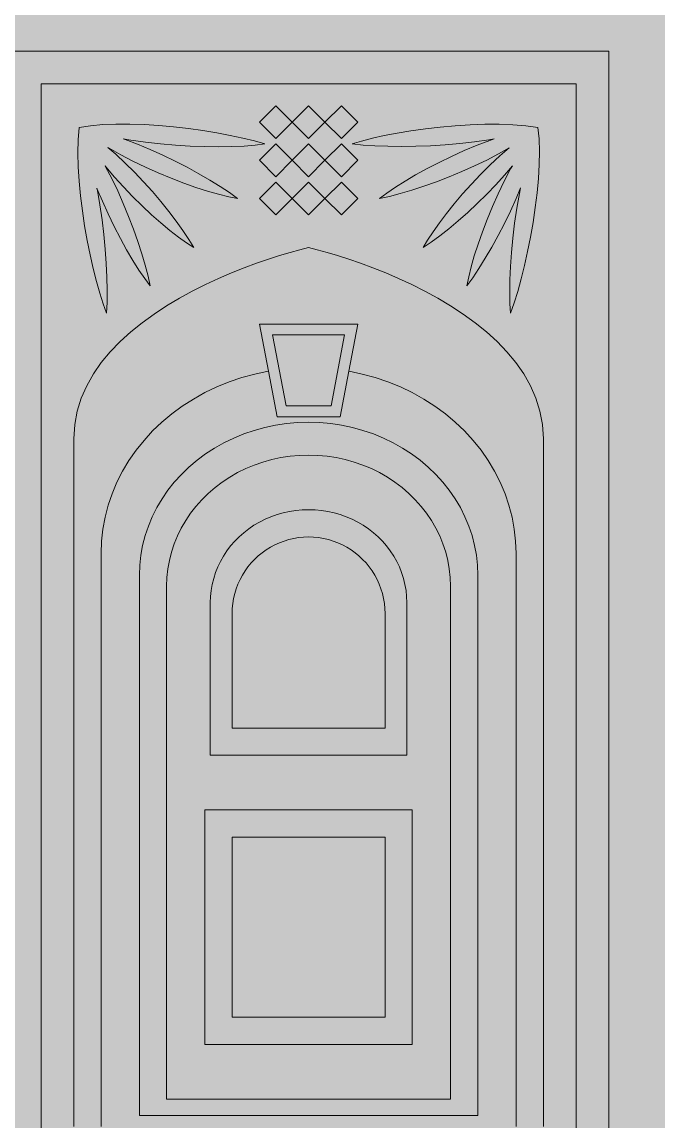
# Model space of a CAD drawing. Header units: millimetres. Extents: x -2412 to 16214, y -1176 to 12015.
# Drawn here: x 8695 to 10473, y 412 to 3486 of the extents above; entities that cross this region are included whole.
import ezdxf

# ---------------------------------------------------------------- set-up
doc = ezdxf.new("R2010")
doc.units = ezdxf.units.MM
for name, color, linetype, lineweight, true_color in [('00_WHITE_BACKGROUND', 7, 'Continuous', 18, 0xffffff), ('01_STRUCTURE', 7, 'Continuous', 18, 0x000000), ('02_CORNICES', 7, 'Continuous', 18, 0x000000), ('03_FRAMES_DOORS', 7, 'Continuous', 18, 0x000000), ('06_ORNAMENT', 7, 'Continuous', 18, 0x000000)]:
    doc.layers.add(name, color=color, linetype=linetype, lineweight=lineweight, true_color=true_color)

msp = doc.modelspace()

# ---------------------------------------------------------------- linework, layer by layer
at = {"layer": '00_WHITE_BACKGROUND', "lineweight": 18, "true_color": 0xffffff}
msp.add_solid([(-2412.2137, -1175.5725), (16213.7405, -1175.5725), (-2412.2137, 12015.2672), (16213.7405, 12015.2672)], dxfattribs=at)
at = {"layer": '01_STRUCTURE', "color": 7, "lineweight": 18, "true_color": 0x000000}
msp.add_lwpolyline([(9584.1221, 2381.6794), (9408.2443, 2381.6794), (9383.9389, 2509.2519), (9358.7786, 2641.2214), (9633.5878, 2641.2214), (9608.4427, 2509.2519)], dxfattribs=at)
at = {"layer": '02_CORNICES', "color": 7, "lineweight": 18, "true_color": 0x000000}
msp.add_lwpolyline([(9395.6794, 2610.687), (9433.5115, 2412.2137), (9558.855, 2412.2137), (9596.687, 2610.687)], close=True, dxfattribs=at)
at = {"layer": '03_FRAMES_DOORS', "color": 7, "lineweight": 18, "true_color": 0x000000}
for points in [[(10244.2748, 320.6107), (10335.8779, 320.6107), (10335.8779, 3404.5802), (8656.4885, 3404.5802), (8656.4885, 320.6107), (8702.2901, 320.6107), (8748.0916, 320.6107)], [(10244.2748, 320.6107), (10244.2748, 3312.9771), (8748.0916, 3312.9771), (8748.0916, 396.9466), (8748.0916, 320.6107)], [(10152.6718, 396.9466), (10152.6718, 2320.6107), (10150.2595, 2359.9084), (10143.2672, 2397.6641), (10132, 2433.8626), (10116.8092, 2468.5496), (10098.0153, 2501.7099), (10075.9389, 2533.3435), (10050.9313, 2563.4962), (10023.313, 2592.1374), (9993.4198, 2619.2977), (9961.5725, 2644.9924), (9928.1069, 2669.2214), (9893.3588, 2691.9847), (9857.6489, 2713.2977), (9821.313, 2733.1908), (9784.6718, 2751.6336), (9748.0763, 2768.6718), (9711.8473, 2784.3053), (9676.3053, 2798.5191), (9641.8015, 2811.3588), (9608.6412, 2822.8092), (9577.1603, 2832.8855), (9547.7099, 2841.5878), (9520.6107, 2848.9466), (9496.1832, 2854.9618), (9471.7557, 2848.9466), (9444.6565, 2841.5878), (9415.2061, 2832.8855), (9383.7252, 2822.8092), (9350.5649, 2811.3588), (9316.0611, 2798.5191), (9280.5191, 2784.3053), (9244.2901, 2768.6718), (9207.6947, 2751.6336), (9171.0534, 2733.1908), (9134.7176, 2713.2977), (9099.0076, 2691.9847), (9064.2595, 2669.2214), (9030.7939, 2644.9924), (8998.9466, 2619.2977), (8969.0534, 2592.1374), (8941.4351, 2563.4962), (8916.4275, 2533.3435), (8894.3511, 2501.7099), (8875.5573, 2468.5496), (8860.3664, 2433.8626), (8849.0992, 2397.6641), (8842.1069, 2359.9084), (8839.6947, 2320.6107), (8839.6947, 396.9466)], [(9383.9389, 2509.2519), (9383.0076, 2509.1145), (9346.0305, 2501.3893), (9309.6947, 2491.542), (9274.1679, 2479.5725), (9239.5878, 2465.5573), (9206.1069, 2449.542), (9173.8626, 2431.6031), (9143.0076, 2411.8168), (9113.6641, 2390.2748), (9085.9542, 2367.0534), (9060, 2342.2595), (9035.9237, 2316), (9013.8015, 2288.3817), (8993.7557, 2259.542), (8975.8626, 2229.5878), (8960.1985, 2198.6412), (8946.8244, 2166.855), (8935.8015, 2134.3511), (8927.1756, 2101.2672), (8920.9924, 2067.7557), (8917.2672, 2033.9542), (8916.0305, 2000), (8916.0305, 396.9466)], [(10076.3359, 396.9466), (10076.3359, 2000), (10075.0992, 2033.9542), (10071.374, 2067.7557), (10065.1908, 2101.2672), (10056.5649, 2134.3511), (10045.542, 2166.855), (10032.1679, 2198.6412), (10016.5038, 2229.5878), (9998.6107, 2259.542), (9978.5649, 2288.3817), (9956.4427, 2316), (9932.3664, 2342.2595), (9906.4122, 2367.0534), (9878.7023, 2390.2748), (9849.3588, 2411.8168), (9818.5038, 2431.6031), (9786.2595, 2449.542), (9752.7786, 2465.5573), (9718.1985, 2479.5725), (9682.6718, 2491.542), (9646.3359, 2501.3893), (9609.3588, 2509.1145), (9608.4427, 2509.2519), (9584.1221, 2381.6794)]]:
    msp.add_lwpolyline(points, dxfattribs=at)
for points in [[(9022.9008, 1938.9313), (9023.9084, 1966.8855), (9026.9466, 1994.7328), (9032, 2022.3359), (9039.0229, 2049.5725), (9048.0153, 2076.3359), (9058.9313, 2102.5191), (9071.7099, 2128), (9086.3053, 2152.6718), (9102.6565, 2176.4275), (9120.7023, 2199.1603), (9140.3511, 2220.7939), (9161.5267, 2241.2061), (9184.1221, 2260.3359), (9208.0611, 2278.0763), (9233.2366, 2294.3664), (9259.542, 2309.145), (9286.855, 2322.3206), (9315.0687, 2333.8779), (9344.0458, 2343.7252), (9373.6947, 2351.8473), (9403.8473, 2358.1985), (9434.4122, 2362.7481), (9465.2366, 2365.4962), (9496.1832, 2366.4122), (9527.145, 2365.4962), (9557.9542, 2362.7481), (9588.5191, 2358.1985), (9618.6718, 2351.8473), (9648.3206, 2343.7252), (9677.2977, 2333.8779), (9705.5115, 2322.3206), (9732.8244, 2309.145), (9759.1298, 2294.3664), (9784.3053, 2278.0763), (9808.2443, 2260.3359), (9830.8397, 2241.2061), (9852.0153, 2220.7939), (9871.6641, 2199.1603), (9889.7099, 2176.4275), (9906.0611, 2152.6718), (9920.6565, 2128), (9933.4351, 2102.5191), (9944.3511, 2076.3359), (9953.3435, 2049.5725), (9960.3664, 2022.3359), (9965.4198, 1994.7328), (9968.458, 1966.8855), (9969.4656, 1938.9313), (9969.4656, 427.4809), (9022.9008, 427.4809)], [(9099.2366, 1908.3969), (9100.0916, 1932.3664), (9102.626, 1956.229), (9106.8702, 1979.8779), (9112.7634, 2003.2366), (9120.3053, 2026.1832), (9129.4504, 2048.6107), (9140.1679, 2070.458), (9152.4122, 2091.6031), (9166.1374, 2111.9695), (9181.2672, 2131.4504), (9197.7405, 2149.9847), (9215.4962, 2167.4962), (9234.458, 2183.8779), (9254.5344, 2199.084), (9275.6489, 2213.0534), (9297.7099, 2225.7252), (9320.6107, 2237.0229), (9344.2748, 2246.916), (9368.5954, 2255.3588), (9393.4504, 2262.3206), (9418.7481, 2267.771), (9444.3664, 2271.6794), (9470.229, 2274.0305), (9496.1832, 2274.8092), (9522.1374, 2274.0305), (9548, 2271.6794), (9573.6183, 2267.771), (9598.916, 2262.3206), (9623.771, 2255.3588), (9648.0916, 2246.916), (9671.7557, 2237.0229), (9694.6565, 2225.7252), (9716.7176, 2213.0534), (9737.8321, 2199.084), (9757.9084, 2183.8779), (9776.8702, 2167.4962), (9794.626, 2149.9847), (9811.0992, 2131.4504), (9826.229, 2111.9695), (9839.9542, 2091.6031), (9852.1985, 2070.458), (9862.916, 2048.6107), (9872.0611, 2026.1832), (9879.6031, 2003.2366), (9885.4962, 1979.8779), (9889.7405, 1956.229), (9892.2748, 1932.3664), (9893.1298, 1908.3969), (9893.1298, 473.2824), (9099.2366, 473.2824)], [(9221.374, 1862.5954), (9221.9695, 1879.5725), (9223.7252, 1896.4733), (9226.6565, 1913.2366), (9230.7328, 1929.771), (9235.9542, 1946.0153), (9242.2901, 1961.9237), (9249.7099, 1977.3893), (9258.1985, 1992.3664), (9267.6947, 2006.7939), (9278.1679, 2020.5954), (9289.5725, 2033.7252), (9301.8626, 2046.1221), (9314.9924, 2057.7252), (9328.8855, 2068.5038), (9343.5115, 2078.3969), (9358.7786, 2087.3588), (9374.6412, 2095.374), (9391.0229, 2102.3817), (9407.8473, 2108.3664), (9425.0534, 2113.2977), (9442.5649, 2117.145), (9460.3206, 2119.9237), (9478.2137, 2121.5878), (9496.1832, 2122.1374), (9514.1527, 2121.5878), (9532.0458, 2119.9237), (9549.8015, 2117.145), (9567.313, 2113.2977), (9584.5191, 2108.3664), (9601.3435, 2102.3817), (9617.7252, 2095.374), (9633.5878, 2087.3588), (9648.855, 2078.3969), (9663.4809, 2068.5038), (9677.374, 2057.7252), (9690.5038, 2046.1221), (9702.7939, 2033.7252), (9714.1985, 2020.5954), (9724.6718, 2006.7939), (9734.1679, 1992.3664), (9742.6565, 1977.3893), (9750.0763, 1961.9237), (9756.4122, 1946.0153), (9761.6336, 1929.771), (9765.7099, 1913.2366), (9768.6412, 1896.4733), (9770.3969, 1879.5725), (9770.9924, 1862.5954), (9770.9924, 1435.1145), (9221.374, 1435.1145)], [(9282.4427, 1832.0611), (9282.9008, 1846.0458), (9284.2748, 1859.9542), (9286.5496, 1873.7557), (9289.7252, 1887.374), (9293.7863, 1900.7634), (9298.7176, 1913.8626), (9304.4885, 1926.5954), (9311.084, 1938.9313), (9318.458, 1950.8092), (9326.6107, 1962.1832), (9335.4809, 1972.9924), (9345.0534, 1983.1908), (9355.2519, 1992.7634), (9366.0611, 2001.6336), (9377.4351, 2009.7863), (9389.313, 2017.1603), (9401.6489, 2023.7557), (9414.3817, 2029.5267), (9427.4809, 2034.458), (9440.8702, 2038.5191), (9454.4885, 2041.6947), (9468.2901, 2043.9695), (9482.1985, 2045.3435), (9496.1832, 2045.8015), (9510.1679, 2045.3435), (9524.0763, 2043.9695), (9537.8779, 2041.6947), (9551.4962, 2038.5191), (9564.8855, 2034.458), (9577.9847, 2029.5267), (9590.7176, 2023.7557), (9603.0534, 2017.1603), (9614.9313, 2009.7863), (9626.3053, 2001.6336), (9637.1145, 1992.7634), (9647.313, 1983.1908), (9656.8855, 1972.9924), (9665.7557, 1962.1832), (9673.9084, 1950.8092), (9681.2824, 1938.9313), (9687.8779, 1926.5954), (9693.6489, 1913.8626), (9698.5802, 1900.7634), (9702.6412, 1887.374), (9705.8168, 1873.7557), (9708.0916, 1859.9542), (9709.4656, 1846.0458), (9709.9237, 1832.0611), (9709.9237, 1511.4504), (9282.4427, 1511.4504)], [(9206.1069, 1282.4427), (9786.2595, 1282.4427), (9786.2595, 625.9542), (9206.1069, 625.9542)], [(9282.4427, 1206.1069), (9709.9237, 1206.1069), (9709.9237, 702.2901), (9282.4427, 702.2901)]]:
    msp.add_lwpolyline(points, close=True, dxfattribs=at)
at = {"layer": '06_ORNAMENT', "color": 7, "lineweight": 18, "true_color": 0x000000}
for points in [[(9450.3817, 3206.1069), (9404.5802, 3251.9084), (9358.7786, 3206.1069), (9404.5802, 3160.3053)], [(9541.9847, 3206.1069), (9587.7863, 3160.3053), (9633.5878, 3206.1069), (9587.7863, 3251.9084)], [(8851.2366, 3120.2901), (8852.0763, 3081.4962), (8854.5191, 3041.1145), (8858.3969, 2999.6947), (8863.542, 2957.771), (8869.8168, 2915.9389), (8877.0229, 2874.7176), (8885.0382, 2834.687), (8893.6641, 2796.3969), (8902.7786, 2760.4122), (8912.1832, 2727.2672), (8921.7557, 2697.5267), (8931.2977, 2671.7557), (8932.5802, 2702.2137), (8932.8244, 2735.8626), (8932.0153, 2772.1679), (8930.1832, 2810.5802), (8927.313, 2850.5649), (8923.4046, 2891.5573), (8918.458, 2933.0382), (8912.4733, 2974.4275), (8905.4656, 3015.2214), (8904.2137, 3021.374), (8904.4122, 3020.8397), (8919.4656, 2984.8092), (8935.5725, 2949.145), (8952.4427, 2914.3206), (8969.771, 2880.7786), (8987.2824, 2848.9618), (9004.7023, 2819.3435), (9021.7252, 2792.3511), (9038.0611, 2768.4427), (9053.4351, 2748.0916), (9047.313, 2775.6947), (9039.4046, 2805.8626), (9029.8779, 2838.1069), (9018.8397, 2871.9389), (9006.4275, 2906.8855), (8992.7786, 2942.458), (8978.0305, 2978.1527), (8962.3053, 3013.4962), (8945.7405, 3048), (8928.4733, 3081.1756), (8927.0687, 3083.6336), (8929.374, 3080.7023), (8953.1756, 3052.5954), (8978.2443, 3024.8855), (9004.1832, 2997.8779), (9030.5649, 2971.8779), (9056.9924, 2947.2366), (9083.0534, 2924.229), (9108.3511, 2903.1908), (9132.4733, 2884.4122), (9155.0229, 2868.2443), (9175.5725, 2854.9618), (9161.3893, 2878.0611), (9144.7786, 2902.9008), (9126.0153, 2929.0687), (9105.3588, 2956.1832), (9083.084, 2983.8168), (9059.4656, 3011.6031), (9034.7786, 3039.1145), (9009.2977, 3065.9695), (8983.2824, 3091.7557), (8957.0229, 3116.0916), (8935.0382, 3134.9313), (8938.229, 3132.9618), (8970.8244, 3114.5496), (9004.9924, 3096.8397), (9040.1985, 3079.9542), (9075.9389, 3064.0458), (9111.7099, 3049.2672), (9146.9618, 3035.7557), (9181.2061, 3023.6641), (9213.9237, 3013.1298), (9244.5954, 3004.3053), (9272.687, 2997.3435), (9297.7099, 2992.3664), (9274.7786, 3008.9008), (9248.8092, 3026.1527), (9220.229, 3043.8931), (9189.4809, 3061.8168), (9156.9618, 3079.6489), (9123.1145, 3097.1145), (9088.3511, 3113.9542), (9053.0992, 3129.8779), (9017.771, 3144.6107), (8982.8092, 3157.8779), (8977.6183, 3159.6336), (8999.4962, 3155.7863), (9040.4122, 3149.9695), (9082.0916, 3145.2824), (9123.9542, 3141.6947), (9165.4351, 3139.1908), (9205.9542, 3137.7099), (9244.9466, 3137.2672), (9281.8168, 3137.7863), (9316.0153, 3139.2824), (9346.9466, 3141.7099), (9374.0458, 3145.0382), (9344.916, 3153.3282), (9312.4733, 3161.3435), (9277.2061, 3168.9618), (9239.6794, 3176.0611), (9200.3817, 3182.5191), (9159.8779, 3188.1985), (9118.6718, 3192.9771), (9077.2977, 3196.7328), (9036.2748, 3199.3435), (8996.1374, 3200.687), (8957.4198, 3200.626), (8920.626, 3199.0534), (8886.3053, 3195.8321), (8854.9618, 3190.8397), (8852.1374, 3156.916)], [(9618.3206, 3145.0382), (9648.4427, 3141.9695), (9681.8015, 3139.771), (9717.8473, 3138.4427), (9756.0458, 3138.0153), (9795.8626, 3138.5496), (9836.7328, 3140.0458), (9878.1374, 3142.5649), (9919.542, 3146.1069), (9960.3817, 3150.7176), (10000.1221, 3156.4275), (10015.084, 3159.0992), (10003.3588, 3155.0992), (9967.4046, 3141.3893), (9931.374, 3126.3359), (9895.7099, 3110.229), (9860.8855, 3093.3588), (9827.3435, 3076.0305), (9795.5267, 3058.5191), (9765.9084, 3041.0992), (9738.916, 3024.0763), (9715.0076, 3007.7405), (9694.6565, 2992.3664), (9722.2595, 2998.4885), (9752.4275, 3006.3969), (9784.6718, 3015.9237), (9818.5038, 3026.9618), (9853.4504, 3039.374), (9889.0229, 3053.0229), (9924.7176, 3067.771), (9960.0611, 3083.4962), (9994.5649, 3100.0611), (10027.7405, 3117.3282), (10057.084, 3134.0305), (10030.855, 3111.3893), (10003.8779, 3086.3053), (9977.3588, 3059.9695), (9951.5878, 3032.8092), (9926.855, 3005.2519), (9903.4504, 2977.7099), (9881.6794, 2950.5954), (9861.8473, 2924.3511), (9844.2137, 2899.374), (9829.0992, 2876.1069), (9816.7939, 2854.9618), (9839.2214, 2870.1985), (9863.2519, 2887.9389), (9888.5191, 2907.9084), (9914.6412, 2929.8168), (9941.2214, 2953.3435), (9967.8626, 2978.229), (9994.1985, 3004.1679), (10019.8473, 3030.8702), (10044.3969, 3058.0458), (10066.0305, 3083.6947), (10061.1145, 3074.9771), (10043.4046, 3040.8092), (10026.5191, 3005.6031), (10010.6107, 2969.8626), (9995.8321, 2934.0916), (9982.3206, 2898.8397), (9970.229, 2864.5954), (9959.6947, 2831.8779), (9950.8702, 2801.2061), (9943.9084, 2773.1145), (9938.9313, 2748.0916), (9955.4656, 2771.0229), (9972.7176, 2796.9924), (9990.458, 2825.5725), (10008.3817, 2856.3206), (10026.2137, 2888.8397), (10043.6794, 2922.687), (10060.5191, 2957.4504), (10076.4427, 2992.7023), (10088.7939, 3022.3206), (10085.6641, 3006.7939), (10078.5344, 2965.1756), (10072.4885, 2923.2977), (10067.5267, 2881.7557), (10063.6641, 2841.1145), (10060.916, 2801.9542), (10059.2672, 2764.8702), (10058.7481, 2730.4122), (10059.3435, 2699.1908), (10061.0687, 2671.7557), (10071.0687, 2700.5496), (10080.9771, 2732.7176), (10090.6718, 2767.7099), (10099.9695, 2805.0229), (10108.7176, 2844.1374), (10116.7786, 2884.5344), (10123.9847, 2925.6641), (10130.1832, 2967.0382), (10135.2061, 3008.1221), (10138.916, 3048.3817), (10141.145, 3087.2977), (10141.7405, 3124.3664), (10140.5496, 3159.0534), (10137.4046, 3190.8397), (10103.9237, 3195.6489), (10067.6489, 3198.7023), (10029.145, 3200.1221), (9988.9618, 3200.0458), (9947.6641, 3198.6107), (9905.8015, 3195.9237), (9863.9542, 3192.1221), (9822.687, 3187.3282), (9782.5344, 3181.6794), (9744.0611, 3175.2977), (9707.8626, 3168.3206), (9674.458, 3160.8702), (9644.4275, 3153.0687)], [(9450.3817, 3099.2366), (9404.5802, 3145.0382), (9358.7786, 3099.2366), (9404.5802, 3053.4351)], [(9541.9847, 3099.2366), (9587.7863, 3053.4351), (9633.5878, 3099.2366), (9587.7863, 3145.0382)], [(9450.3817, 2992.3664), (9404.5802, 3038.1679), (9358.7786, 2992.3664), (9404.5802, 2946.5649)], [(9541.9847, 2992.3664), (9587.7863, 2946.5649), (9633.5878, 2992.3664), (9587.7863, 3038.1679)]]:
    msp.add_lwpolyline(points, close=True, dxfattribs=at)
for points in [[(9541.9847, 3206.1069), (9496.1832, 3251.9084), (9450.3817, 3206.1069)], [(9450.3817, 3206.1069), (9496.1832, 3160.3053), (9541.9847, 3206.1069)], [(9541.9847, 3099.2366), (9496.1832, 3145.0382), (9450.3817, 3099.2366)], [(9450.3817, 3099.2366), (9496.1832, 3053.4351), (9541.9847, 3099.2366)], [(9541.9847, 2992.3664), (9496.1832, 3038.1679), (9450.3817, 2992.3664)], [(9450.3817, 2992.3664), (9496.1832, 2946.5649), (9541.9847, 2992.3664)]]:
    msp.add_lwpolyline(points, dxfattribs=at)

doc.saveas('drawing.dxf')
